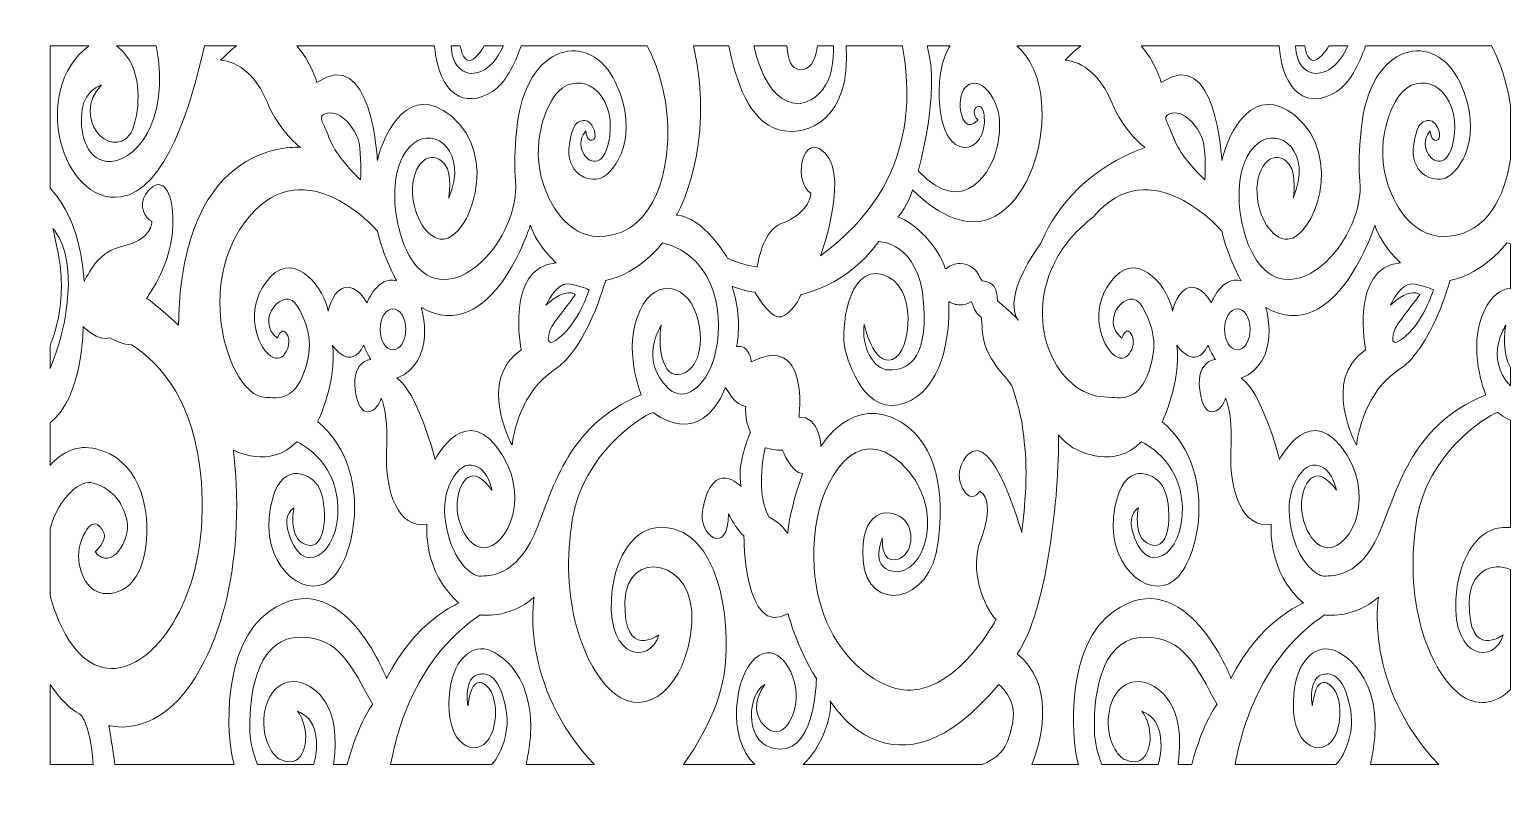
# Model space of a CAD drawing. Header units: millimetres. Extents: x -1234 to 1200, y -665 to 617.
import ezdxf

# ---------------------------------------------------------------- set-up
doc = ezdxf.new("R2010")
doc.units = ezdxf.units.MM
doc.header["$MEASUREMENT"] = 0
doc.layers.add('Layer 1', color=7, linetype='Continuous')

msp = doc.modelspace()

# ---------------------------------------------------------------- linework, layer by layer
at = {"layer": 'Layer 1', "color": 250, "lineweight": 20}
for points, knots in [([(-794.6625, 589.9734), (-794.6625, 589.9734), (-567.9749, 589.9734), (-567.9749, 589.9734), (-561.2215, 509.935), (-518.307, 486.1186), (-473.0413, 515.1762), (-452.0093, 528.6724), (-436.5795, 558.9542), (-425.6852, 589.9734), (-425.6852, 589.9734), (-218.6777, 589.9734), (-218.6777, 589.9734), (-207.4554, 568.876), (-188.9329, 524.7637), (-185.3116, 468.8513), (-180.1137, 388.4638), (-204.5391, 286.3152), (-287.7764, 277.3274), (-344.0215, 271.2554), (-375.5618, 322.4428), (-389.1142, 362.1744), (-411.2428, 427.035), (-385.7906, 494.1968), (-364.5917, 515.1762), (-328.4428, 550.9449), (-270.5815, 514.7583), (-280.2453, 441.6965), (-287.023, 390.4502), (-312.6271, 395.2832), (-322.4185, 411.7196), (-332.2098, 428.1561), (-326.1855, 443.6239), (-319.4078, 450.3942), (-319.4078, 450.3942), (-318.4965, 433.7512), (-309.6165, 434.9264), (-300.062, 436.1899), (-304.461, 454.5831), (-312.3263, 463.2562), (-317.3238, 468.7677), (-325.6144, 467.5976), (-329.6914, 466.0045), (-335.2448, 463.8363), (-342.1107, 456.8547), (-346.5187, 429.1246), (-354.0498, 381.7476), (-316.3122, 364.3181), (-294.5541, 373.0452), (-270.4539, 382.7162), (-229.7876, 442.6602), (-270.4539, 529.6755), (-311.1233, 616.6956), (-419.5729, 597.3534), (-433.1284, 452.3264), (-439.8939, 379.9384), (-433.5263, 371.6685), (-434.8144, 351.6331), (-441.2063, 252.4), (-554.1856, 147.3062), (-609.6103, 245.7231), (-617.1536, 259.1211), (-622.6068, 272.6124), (-628.6311, 297.7463), (-634.6585, 322.8853), (-642.6453, 398.8675), (-602.2189, 430.3637), (-567.2489, 457.6118), (-512.4833, 416.5478), (-544.5886, 340.1723), (-544.5886, 340.1723), (-538.4518, 379.3925), (-550.7102, 394.9195), (-573.8626, 424.2424), (-606.6423, 396.8762), (-604.1693, 347.5424), (-602.3345, 310.9674), (-580.9167, 271.3636), (-553.6265, 272.4944), (-511.9881, 274.2202), (-459.4372, 408.4305), (-541.5749, 475.533), (-607.8514, 529.6755), (-650.0246, 452.3264), (-662.0732, 402.0535), (-662.0732, 402.0535), (-671.1141, 593.4889), (-761.4848, 529.6755), (-761.4848, 529.6755), (-771.5587, 565.7146), (-794.6625, 589.9734)], [0, 0, 0, 0, 0.033333333, 0.033333333, 0.033333333, 0.066666667, 0.066666667, 0.066666667, 0.1, 0.1, 0.1, 0.133333333, 0.133333333, 0.133333333, 0.166666667, 0.166666667, 0.166666667, 0.2, 0.2, 0.2, 0.233333333, 0.233333333, 0.233333333, 0.266666667, 0.266666667, 0.266666667, 0.3, 0.3, 0.3, 0.333333333, 0.333333333, 0.333333333, 0.366666667, 0.366666667, 0.366666667, 0.4, 0.4, 0.4, 0.433333333, 0.433333333, 0.433333333, 0.466666667, 0.466666667, 0.466666667, 0.5, 0.5, 0.5, 0.533333333, 0.533333333, 0.533333333, 0.566666667, 0.566666667, 0.566666667, 0.6, 0.6, 0.6, 0.633333333, 0.633333333, 0.633333333, 0.666666667, 0.666666667, 0.666666667, 0.7, 0.7, 0.7, 0.733333333, 0.733333333, 0.733333333, 0.766666667, 0.766666667, 0.766666667, 0.8, 0.8, 0.8, 0.833333333, 0.833333333, 0.833333333, 0.866666667, 0.866666667, 0.866666667, 0.9, 0.9, 0.9, 0.933333333, 0.933333333, 0.933333333, 0.966666667, 0.966666667, 0.966666667, 1, 1, 1, 1]), ([(593.0417, 589.9734), (593.0417, 589.9734), (819.7385, 589.9734), (819.7385, 589.9734), (826.4888, 509.9301), (869.4032, 486.1089), (914.6722, 515.1713), (935.704, 528.6676), (951.1338, 558.9542), (962.0311, 589.9734), (962.0311, 589.9734), (1169.0326, 589.9734), (1169.0326, 589.9734), (1178.6265, 571.9392), (1193.5582, 537.0603), (1199.9501, 492.3727), (1199.9501, 492.3727), (1199.9501, 403.912), (1199.9501, 403.912), (1190.9668, 341.7359), (1161.5896, 283.9847), (1099.9369, 277.3225), (1043.6919, 271.2504), (1012.1516, 322.4379), (998.5993, 362.1695), (976.4676, 427.0301), (1001.9197, 494.1918), (1023.1187, 515.1713), (1059.2705, 550.9401), (1117.1318, 514.7583), (1107.468, 441.6917), (1100.6903, 390.4452), (1075.0863, 395.2784), (1065.2919, 411.7148), (1055.5035, 428.1512), (1061.5278, 443.6239), (1068.3055, 450.3892), (1068.3055, 450.3892), (1069.217, 433.7464), (1078.097, 434.9214), (1087.6513, 436.185), (1083.2493, 454.5783), (1075.387, 463.2512), (1070.3896, 468.7629), (1062.099, 467.5926), (1058.022, 465.9997), (1052.4685, 463.8314), (1045.5997, 456.8498), (1041.1946, 429.1197), (1033.6634, 381.7428), (1071.4013, 364.3132), (1093.1591, 373.0402), (1117.2595, 382.7113), (1157.9257, 442.6553), (1117.2595, 529.6705), (1076.5901, 616.6906), (968.1405, 597.3534), (954.5851, 452.3215), (947.8195, 379.9334), (954.1871, 371.6635), (952.8989, 351.6281), (946.507, 252.395), (833.5278, 147.3013), (778.103, 245.7182), (770.5567, 259.1161), (765.1066, 272.6075), (759.0823, 297.7463), (753.0549, 322.8853), (745.065, 398.8626), (785.4913, 430.3588), (820.4615, 457.6069), (875.23, 416.543), (843.1248, 340.1723), (843.1248, 340.1723), (849.2614, 379.3877), (837.0033, 394.9145), (813.8509, 424.2375), (781.0712, 396.8713), (783.544, 347.5375), (785.379, 310.9624), (806.7937, 271.3586), (834.0868, 272.4895), (875.7252, 274.2152), (928.2761, 408.4255), (846.1384, 475.5282), (779.8621, 529.6705), (737.6888, 452.3215), (725.6403, 402.0485), (725.6403, 402.0485), (716.5992, 593.484), (626.2286, 529.6705), (626.2286, 529.6705), (616.1547, 565.7146), (593.0417, 589.9734)], [0, 0, 0, 0, 0.032258065, 0.032258065, 0.032258065, 0.064516129, 0.064516129, 0.064516129, 0.096774194, 0.096774194, 0.096774194, 0.129032258, 0.129032258, 0.129032258, 0.161290323, 0.161290323, 0.161290323, 0.193548387, 0.193548387, 0.193548387, 0.225806452, 0.225806452, 0.225806452, 0.258064516, 0.258064516, 0.258064516, 0.290322581, 0.290322581, 0.290322581, 0.322580645, 0.322580645, 0.322580645, 0.35483871, 0.35483871, 0.35483871, 0.387096774, 0.387096774, 0.387096774, 0.419354839, 0.419354839, 0.419354839, 0.451612903, 0.451612903, 0.451612903, 0.483870968, 0.483870968, 0.483870968, 0.516129032, 0.516129032, 0.516129032, 0.548387097, 0.548387097, 0.548387097, 0.580645161, 0.580645161, 0.580645161, 0.612903226, 0.612903226, 0.612903226, 0.64516129, 0.64516129, 0.64516129, 0.677419355, 0.677419355, 0.677419355, 0.709677419, 0.709677419, 0.709677419, 0.741935484, 0.741935484, 0.741935484, 0.774193548, 0.774193548, 0.774193548, 0.806451613, 0.806451613, 0.806451613, 0.838709677, 0.838709677, 0.838709677, 0.870967742, 0.870967742, 0.870967742, 0.903225806, 0.903225806, 0.903225806, 0.935483871, 0.935483871, 0.935483871, 0.967741935, 0.967741935, 0.967741935, 1, 1, 1, 1]), ([(-1200.0499, 356.2007), (-1200.0499, 356.2007), (-1200.0499, 589.9734), (-1200.0499, 589.9734), (-1200.0499, 589.9734), (-1136.0427, 589.9734), (-1136.0427, 589.9734), (-1136.0427, 589.9734), (-1136.538, 589.6195), (-1136.538, 589.6195), (-1233.5556, 517.0003), (-1180.2179, 328.5739), (-1083.82, 342.1046), (-1009.107, 352.5967), (-967.8848, 494.3197), (-946.0995, 589.9734), (-946.0995, 589.9734), (-893.6398, 589.9734), (-893.6398, 589.9734), (-901.8696, 583.7243), (-910.5187, 575.9659), (-919.6387, 566.4177), (-919.6387, 566.4177), (-871.6113, 567.2633), (-842.8205, 496.8026), (-823.7329, 450.0844), (-788.5987, 423.323), (-788.5987, 423.323), (-788.5987, 423.323), (-984.4083, 442.6602), (-988.9258, 131.3368), (-988.9258, 131.3368), (-1026.5815, 166.1419), (-1041.6437, 175.8081), (-1041.6437, 175.8081), (-988.9258, 239.6215), (-999.4706, 324.7045), (-1003.7906, 359.5538), (-1021.5019, 377.2391), (-1043.1506, 345.974), (-1055.2022, 328.5739), (-1043.1506, 305.3672), (-1032.6089, 301.4978), (-1032.6089, 301.4978), (-1032.384, 270.8375), (-1080.8062, 260.891), (-1118.462, 253.1571), (-1133.5242, 222.2166), (-1144.0691, 202.8842), (-1144.0691, 202.8842), (-1146.5024, 302.1419), (-1200.0499, 356.2007)], [0, 0, 0, 0, 0.058823529, 0.058823529, 0.058823529, 0.117647059, 0.117647059, 0.117647059, 0.176470588, 0.176470588, 0.176470588, 0.235294118, 0.235294118, 0.235294118, 0.294117647, 0.294117647, 0.294117647, 0.352941176, 0.352941176, 0.352941176, 0.411764706, 0.411764706, 0.411764706, 0.470588235, 0.470588235, 0.470588235, 0.529411765, 0.529411765, 0.529411765, 0.588235294, 0.588235294, 0.588235294, 0.647058824, 0.647058824, 0.647058824, 0.705882353, 0.705882353, 0.705882353, 0.764705882, 0.764705882, 0.764705882, 0.823529412, 0.823529412, 0.823529412, 0.882352941, 0.882352941, 0.882352941, 0.941176471, 0.941176471, 0.941176471, 1, 1, 1, 1]), ([(-1090.8498, 589.9734), (-1090.8498, 589.9734), (-1025.3085, 589.9734), (-1025.3085, 589.9734), (-1000.8073, 465.0557), (-1063.3228, 394.2065), (-1107.1577, 400.2688), (-1142.2037, 405.1117), (-1152.3991, 450.3745), (-1147.1252, 486.1482), (-1142.5076, 517.5116), (-1115.4483, 525.806), (-1115.4483, 525.806), (-1166.6625, 471.6637), (-1100.389, 402.0535), (-1068.7576, 444.5925), (-1057.6478, 459.5342), (-1047.1667, 516.2087), (-1064.5622, 556.5155), (-1070.3678, 569.9676), (-1079.7156, 582.3575), (-1090.8498, 589.9734)], [0, 0, 0, 0, 0.142857143, 0.142857143, 0.142857143, 0.285714286, 0.285714286, 0.285714286, 0.428571429, 0.428571429, 0.428571429, 0.571428571, 0.571428571, 0.571428571, 0.714285714, 0.714285714, 0.714285714, 0.857142857, 0.857142857, 0.857142857, 1, 1, 1, 1]), ([(-540.8154, 589.9734), (-540.8154, 589.9734), (-525.7805, 589.9734), (-525.7805, 589.9734), (-522.5876, 570.9017), (-515.1354, 561.2404), (-504.6726, 568.3499), (-498.8215, 572.3275), (-492.0378, 579.5304), (-486.3111, 589.9734), (-486.3111, 589.9734), (-454.6523, 589.9734), (-454.6523, 589.9734), (-477.2153, 542.9456), (-505.9941, 539.6956), (-521.661, 549.1896), (-536.4347, 558.1478), (-540.3233, 575.8233), (-540.8154, 589.9734)], [0, 0, 0, 0, 0.166666667, 0.166666667, 0.166666667, 0.333333333, 0.333333333, 0.333333333, 0.5, 0.5, 0.5, 0.666666667, 0.666666667, 0.666666667, 0.833333333, 0.833333333, 0.833333333, 1, 1, 1, 1]), ([(-142.5248, 589.9734), (-142.5248, 589.9734), (-84.3081, 589.9734), (-84.3081, 589.9734), (-72.9461, 531.352), (-50.3648, 465.3065), (-2.3466, 452.3264), (44.9334, 439.548), (116.7147, 469.8002), (108.5486, 589.9734), (108.5486, 589.9734), (200.8545, 589.9734), (200.8545, 589.9734), (209.8377, 535.3345), (237.7658, 368.7529), (65.9349, 245.4233), (65.9349, 245.4233), (120.5881, 390.7599), (63.9268, 421.3907), (35.3091, 436.8586), (21.7536, 367.2435), (50.3714, 347.9062), (50.3714, 347.9062), (50.0919, 316.2969), (0.667, 297.6333), (-24.9401, 287.9671), (-35.4818, 243.491), (-37.7421, 227.0545), (-37.7421, 227.0545), (-69.3735, 231.8877), (-86.696, 241.5538), (-86.696, 241.5538), (-125.8554, 309.2367), (-170.2919, 312.1375), (-170.2919, 312.1375), (-104.9512, 422.138), (-142.5248, 589.9734)], [0, 0, 0, 0, 0.083333333, 0.083333333, 0.083333333, 0.166666667, 0.166666667, 0.166666667, 0.25, 0.25, 0.25, 0.333333333, 0.333333333, 0.333333333, 0.416666667, 0.416666667, 0.416666667, 0.5, 0.5, 0.5, 0.583333333, 0.583333333, 0.583333333, 0.666666667, 0.666666667, 0.666666667, 0.75, 0.75, 0.75, 0.833333333, 0.833333333, 0.833333333, 0.916666667, 0.916666667, 0.916666667, 1, 1, 1, 1]), ([(-43.5902, 589.9734), (-43.5902, 589.9734), (10.9325, 589.9734), (10.9325, 589.9734), (12.8159, 566.6341), (17.1633, 552.4445), (32.2985, 550.9449), (46.8595, 549.5093), (58.9081, 564.1019), (61.0347, 589.9734), (61.0347, 589.9734), (87.5318, 589.9734), (87.5318, 589.9734), (88.8291, 565.513), (83.8013, 535.718), (69.8083, 518.2097), (39.5229, 480.3121), (-17.9497, 481.1577), (-43.5902, 589.9734)], [0, 0, 0, 0, 0.166666667, 0.166666667, 0.166666667, 0.333333333, 0.333333333, 0.333333333, 0.5, 0.5, 0.5, 0.666666667, 0.666666667, 0.666666667, 0.833333333, 0.833333333, 0.833333333, 1, 1, 1, 1]), ([(388.8351, 589.9734), (388.8351, 589.9734), (494.0828, 589.9734), (494.0828, 589.9734), (485.8499, 583.7243), (477.1947, 575.9659), (468.0715, 566.4128), (468.0715, 566.4128), (516.1019, 567.2585), (544.8899, 496.7976), (563.9804, 450.0795), (599.1146, 423.3181), (599.1146, 423.3181), (509.2422, 389.4029), (456.0656, 331.0765), (428.186, 265.9994), (428.186, 265.9994), (428.1708, 265.9897), (428.1708, 265.9897), (360.3876, 171.2356), (391.0377, 139.7493), (391.0377, 139.7493), (390.8008, 140.9293), (378.5698, 153.0686), (357.0579, 171.2406), (355.8185, 192.2003), (351.5197, 202.3385), (331.6544, 204.0741), (330.4879, 206.1193), (329.2271, 207.9828), (327.8904, 209.6938), (323.3335, 223.1458), (310.6042, 232.8316), (295.6119, 232.8316), (287.1571, 232.8316), (279.4195, 229.7489), (273.462, 224.6552), (272.7147, 224.5323), (271.9703, 224.4143), (271.2352, 224.2816), (260.2925, 259.8831), (220.8169, 300.4998), (193.463, 309.2367), (208.5254, 324.7045), (217.5632, 353.7079), (217.5632, 353.7079), (264.415, 307.0143), (308.9912, 292.4168), (343.9339, 306.0113), (394.3704, 325.6239), (426.3815, 397.6777), (429.9421, 463.9298), (433.5663, 531.4258), (412.0879, 568.8023), (388.8351, 589.9734)], [0, 0, 0, 0, 0.055555556, 0.055555556, 0.055555556, 0.111111111, 0.111111111, 0.111111111, 0.166666667, 0.166666667, 0.166666667, 0.222222222, 0.222222222, 0.222222222, 0.277777778, 0.277777778, 0.277777778, 0.333333333, 0.333333333, 0.333333333, 0.388888889, 0.388888889, 0.388888889, 0.444444444, 0.444444444, 0.444444444, 0.5, 0.5, 0.5, 0.555555556, 0.555555556, 0.555555556, 0.611111111, 0.611111111, 0.611111111, 0.666666667, 0.666666667, 0.666666667, 0.722222222, 0.722222222, 0.722222222, 0.777777778, 0.777777778, 0.777777778, 0.833333333, 0.833333333, 0.833333333, 0.888888889, 0.888888889, 0.888888889, 0.944444444, 0.944444444, 0.944444444, 1, 1, 1, 1]), ([(241.4843, 589.9734), (241.4843, 589.9734), (279.4742, 589.9734), (279.4742, 589.9734), (267.9086, 572.6372), (260.1404, 545.5956), (261.2433, 504.5365), (264.3086, 390.4502), (342.7278, 411.046), (335.0478, 475.533), (333.5654, 487.9968), (329.0204, 492.3039), (324.4999, 490.3666), (317.4732, 488.4344), (316.5436, 475.833), (325.0073, 468.4383), (325.0073, 468.4383), (303.9207, 443.3043), (296.8909, 481.9788), (289.8337, 520.8008), (316.9749, 545.7873), (341.5764, 515.4957), (366.1779, 485.1993), (362.1618, 449.7501), (355.6332, 420.7418), (349.1075, 391.7383), (305.9288, 302.1419), (226.5982, 384.6484), (226.5982, 384.6484), (263.8316, 511.7198), (241.4843, 589.9734)], [0, 0, 0, 0, 0.1, 0.1, 0.1, 0.2, 0.2, 0.2, 0.3, 0.3, 0.3, 0.4, 0.4, 0.4, 0.5, 0.5, 0.5, 0.6, 0.6, 0.6, 0.7, 0.7, 0.7, 0.8, 0.8, 0.8, 0.9, 0.9, 0.9, 1, 1, 1, 1]), ([(846.8979, 589.9734), (846.8979, 589.9734), (861.9328, 589.9734), (861.9328, 589.9734), (865.1258, 570.9017), (872.5779, 561.2356), (883.0406, 568.345), (888.8949, 572.3227), (895.6787, 579.5304), (901.4022, 589.9734), (901.4022, 589.9734), (933.064, 589.9734), (933.064, 589.9734), (910.4979, 542.9406), (881.7192, 539.6907), (866.0524, 549.1848), (851.2757, 558.1429), (847.3871, 575.8233), (846.8979, 589.9734)], [0, 0, 0, 0, 0.166666667, 0.166666667, 0.166666667, 0.333333333, 0.333333333, 0.333333333, 0.5, 0.5, 0.5, 0.666666667, 0.666666667, 0.666666667, 0.833333333, 0.833333333, 0.833333333, 1, 1, 1, 1]), ([(-689.9404, 370.1443), (-689.9404, 370.1443), (-721.5718, 400.1163), (-734.374, 424.2916), (-739.9698, 434.8526), (-743.7035, 445.0054), (-747.577, 454.4996), (-752.5653, 466.7273), (-761.0717, 475.2873), (-744.1653, 479.3975), (-721.0341, 485.0222), (-698.2219, 451.3628), (-693.7045, 436.8586), (-689.1871, 422.3544), (-688.4337, 386.5857), (-689.9404, 370.1443)], [0, 0, 0, 0, 0.2, 0.2, 0.2, 0.4, 0.4, 0.4, 0.6, 0.6, 0.6, 0.8, 0.8, 0.8, 1, 1, 1, 1]), ([(697.7729, 370.1443), (697.7729, 370.1443), (666.1415, 400.1114), (653.3395, 424.2867), (647.7435, 434.8477), (644.0098, 445.0006), (640.1364, 454.4947), (635.1481, 466.7225), (626.6418, 475.2823), (643.548, 479.3927), (666.6761, 485.0173), (689.4883, 451.3579), (694.0089, 436.8536), (698.5263, 422.3494), (699.2797, 386.5807), (697.7729, 370.1443)], [0, 0, 0, 0, 0.2, 0.2, 0.2, 0.4, 0.4, 0.4, 0.6, 0.6, 0.6, 0.8, 0.8, 0.8, 1, 1, 1, 1]), ([(-630.4447, 204.1723), (-630.4447, 204.1723), (-653.0351, 245.4233), (-662.0732, 286.03), (-662.0732, 286.03), (-779.2782, 421.4793), (-872.9449, 309.2367), (-964.8316, 199.123), (-906.0832, 19.1828), (-848.8478, 13.3811), (-819.9446, 10.4507), (-798.7759, 10.082), (-782.2098, 54.5581), (-766.2118, 97.4954), (-774.4843, 129.5127), (-793.1162, 162.2725), (-814.5157, 199.8997), (-865.4139, 139.0708), (-826.2543, 110.0625), (-826.2543, 110.0625), (-818.4742, 133.6969), (-809.181, 113.9319), (-801.8746, 98.3805), (-818.219, 61.0777), (-842.3192, 84.9235), (-863.8098, 106.1881), (-879.9749, 166.1419), (-837.8017, 210.6181), (-795.6255, 255.0943), (-747.9294, 188.6996), (-742.9075, 154.5387), (-742.9075, 154.5387), (-736.8771, 182.3424), (-721.2346, 191.0252), (-710.7628, 196.8367), (-694.0448, 194.4374), (-679.1436, 168.0742), (-679.1436, 168.0742), (-661.5718, 213.8386), (-630.4447, 204.1723)], [0, 0, 0, 0, 0.076923077, 0.076923077, 0.076923077, 0.153846154, 0.153846154, 0.153846154, 0.230769231, 0.230769231, 0.230769231, 0.307692308, 0.307692308, 0.307692308, 0.384615385, 0.384615385, 0.384615385, 0.461538462, 0.461538462, 0.461538462, 0.538461538, 0.538461538, 0.538461538, 0.615384615, 0.615384615, 0.615384615, 0.692307692, 0.692307692, 0.692307692, 0.769230769, 0.769230769, 0.769230769, 0.846153846, 0.846153846, 0.846153846, 0.923076923, 0.923076923, 0.923076923, 1, 1, 1, 1]), ([(454.8108, 241.6423), (451.8124, 235.5505), (448.6711, 229.1588), (445.3688, 222.4181), (402.4118, 120.8152), (461.2058, 11.1243), (538.8655, 13.3761), (567.7689, 10.4459), (588.9375, 10.082), (605.5035, 54.5533), (621.5014, 97.4906), (613.2291, 129.5079), (594.5972, 162.2677), (573.1977, 199.8997), (522.2964, 139.0658), (561.459, 110.0625), (561.459, 110.0625), (569.2393, 133.6919), (578.5294, 113.927), (585.8386, 98.3755), (569.4944, 61.0728), (545.3942, 84.9187), (523.9035, 106.1832), (507.7384, 166.137), (549.9116, 210.6132), (592.0877, 255.0894), (639.784, 188.6947), (644.8028, 154.5337), (644.8028, 154.5337), (650.8362, 182.3374), (666.4787, 191.0202), (676.9506, 196.8318), (693.6685, 194.4324), (708.5668, 168.0693), (708.5668, 168.0693), (726.1415, 213.8336), (757.2686, 204.1675), (757.2686, 204.1675), (734.6751, 245.4183), (725.6403, 286.0251), (725.6403, 286.0251), (608.4352, 421.4793), (514.7683, 309.2317), (487.8701, 288.7046), (468.2782, 265.6209), (454.8108, 241.6423)], [0, 0, 0, 0, 0.066666667, 0.066666667, 0.066666667, 0.133333333, 0.133333333, 0.133333333, 0.2, 0.2, 0.2, 0.266666667, 0.266666667, 0.266666667, 0.333333333, 0.333333333, 0.333333333, 0.4, 0.4, 0.4, 0.466666667, 0.466666667, 0.466666667, 0.533333333, 0.533333333, 0.533333333, 0.6, 0.6, 0.6, 0.666666667, 0.666666667, 0.666666667, 0.733333333, 0.733333333, 0.733333333, 0.8, 0.8, 0.8, 0.866666667, 0.866666667, 0.866666667, 0.933333333, 0.933333333, 0.933333333, 1, 1, 1, 1]), ([(-630.4447, 44.3217), (-630.4447, 44.3217), (-600.3171, 32.7184), (-567.182, -89.1068), (-567.182, -89.1068), (-514.464, 13.3811), (-455.7217, -83.3052), (-409.1162, -160.0101), (-455.4241, -245.2406), (-495.3551, -232.7621), (-519.4007, -225.2494), (-534.6453, -182.4351), (-530.5227, -154.2478), (-526.1997, -124.6494), (-506.7809, -93.8465), (-473.7976, -139.3798), (-473.7976, -139.3798), (-477.665, -118.5773), (-489.7744, -106.7183), (-499.1587, -97.5242), (-515.2934, -94.4709), (-526.9744, -105.7203), (-536.3739, -114.7768), (-564.8641, -148.8591), (-544.1025, -218.4201), (-532.0234, -258.8892), (-506.6777, -280.5422), (-494.8842, -280.5422), (-476.8083, -280.5422), (-434.6322, -280.5422), (-404.5075, -212.8594), (-374.3861, -145.1815), (-354.8033, -34.9595), (-228.2807, 17.2505), (-228.2807, 17.2505), (-260.3102, 92.4362), (-230.2706, 156.1267), (-203.7673, 212.334), (-148.4246, 199.0197), (-134.8691, 139.0757), (-121.3137, 79.1317), (-148.0934, 51.6131), (-166.5248, 50.1233), (-200.9299, 47.3357), (-199.6631, 117.7964), (-195.1424, 131.3368), (-195.1424, 131.3368), (-234.305, 75.2574), (-183.0939, 26.9167), (-159.0423, 4.2164), (-123.0726, 28.4556), (-108.8124, 76.9634), (-89.7431, 141.834), (-104.0063, 244.5677), (-193.6357, 266.6927), (-193.6357, 266.6927), (-229.7876, 216.4148), (-287.023, 204.8165), (-287.023, 204.8165), (-317.1476, 92.6624), (-371.3723, 57.8573), (-425.5941, 23.0521), (-439.1526, -48.4951), (-440.6595, -65.9001), (-440.6595, -65.9001), (-499.4018, 42.3895), (-425.5941, 90.7251), (-425.5941, 90.7251), (-452.7081, 226.0859), (-368.3587, 233.8199), (-368.3587, 233.8199), (-399.4584, 261.1664), (-410.5349, 295.6962), (-410.5349, 295.6962), (-473.7976, 94.5946), (-589.7754, 160.3403), (-589.7754, 160.3403), (-562.6645, 71.3928), (-630.4447, 44.3217)], [0, 0, 0, 0, 0.038461538, 0.038461538, 0.038461538, 0.076923077, 0.076923077, 0.076923077, 0.115384615, 0.115384615, 0.115384615, 0.153846154, 0.153846154, 0.153846154, 0.192307692, 0.192307692, 0.192307692, 0.230769231, 0.230769231, 0.230769231, 0.269230769, 0.269230769, 0.269230769, 0.307692308, 0.307692308, 0.307692308, 0.346153846, 0.346153846, 0.346153846, 0.384615385, 0.384615385, 0.384615385, 0.423076923, 0.423076923, 0.423076923, 0.461538462, 0.461538462, 0.461538462, 0.5, 0.5, 0.5, 0.538461538, 0.538461538, 0.538461538, 0.576923077, 0.576923077, 0.576923077, 0.615384615, 0.615384615, 0.615384615, 0.653846154, 0.653846154, 0.653846154, 0.692307692, 0.692307692, 0.692307692, 0.730769231, 0.730769231, 0.730769231, 0.769230769, 0.769230769, 0.769230769, 0.807692308, 0.807692308, 0.807692308, 0.846153846, 0.846153846, 0.846153846, 0.884615385, 0.884615385, 0.884615385, 0.923076923, 0.923076923, 0.923076923, 0.961538462, 0.961538462, 0.961538462, 1, 1, 1, 1]), ([(1199.9501, 265.0702), (1199.9501, 265.0702), (1199.9501, 191.7628), (1199.9501, 191.7628), (1184.1739, 190.6123), (1168.3643, 179.2891), (1157.4397, 156.1218), (1127.4032, 92.4312), (1159.4326, 17.2456), (1159.4326, 17.2456), (1032.9101, -34.9645), (1013.3273, -145.1864), (983.2027, -212.8643), (953.0813, -280.5471), (910.905, -280.5471), (892.829, -280.5471), (881.0356, -280.5471), (855.6898, -258.8942), (843.6108, -218.425), (822.8493, -148.864), (851.3394, -114.7816), (860.7389, -105.7252), (872.42, -94.4759), (888.5546, -97.5291), (897.9389, -106.7232), (910.0483, -118.5822), (913.9156, -139.3846), (913.9156, -139.3846), (880.9324, -93.8515), (861.5136, -124.6543), (857.1875, -154.2527), (853.068, -182.4399), (868.3126, -225.2542), (892.3552, -232.7669), (932.2894, -245.2454), (978.5971, -160.015), (931.9916, -83.3101), (873.2493, 13.3761), (820.5313, -89.1117), (820.5313, -89.1117), (787.3931, 32.7135), (757.2686, 44.3167), (757.2686, 44.3167), (825.0489, 71.3879), (797.938, 160.3354), (797.938, 160.3354), (913.9156, 94.5896), (977.1784, 295.6912), (977.1784, 295.6912), (988.2549, 261.1615), (1019.3547, 233.8149), (1019.3547, 233.8149), (935.0053, 226.0811), (962.1161, 90.7203), (962.1161, 90.7203), (888.3116, 42.3845), (947.0539, -65.9051), (947.0539, -65.9051), (948.5608, -48.5001), (962.1161, 23.0472), (1016.3409, 57.8523), (1070.5658, 92.6574), (1100.6903, 204.8116), (1100.6903, 204.8116), (1157.9257, 216.41), (1194.0777, 266.6878), (1194.0777, 266.6878), (1196.0766, 266.1961), (1198.027, 265.6455), (1199.9501, 265.0702)], [0, 0, 0, 0, 0.043478261, 0.043478261, 0.043478261, 0.086956522, 0.086956522, 0.086956522, 0.130434783, 0.130434783, 0.130434783, 0.173913043, 0.173913043, 0.173913043, 0.217391304, 0.217391304, 0.217391304, 0.260869565, 0.260869565, 0.260869565, 0.304347826, 0.304347826, 0.304347826, 0.347826087, 0.347826087, 0.347826087, 0.391304348, 0.391304348, 0.391304348, 0.434782609, 0.434782609, 0.434782609, 0.47826087, 0.47826087, 0.47826087, 0.52173913, 0.52173913, 0.52173913, 0.565217391, 0.565217391, 0.565217391, 0.608695652, 0.608695652, 0.608695652, 0.652173913, 0.652173913, 0.652173913, 0.695652174, 0.695652174, 0.695652174, 0.739130435, 0.739130435, 0.739130435, 0.782608696, 0.782608696, 0.782608696, 0.826086957, 0.826086957, 0.826086957, 0.869565217, 0.869565217, 0.869565217, 0.913043478, 0.913043478, 0.913043478, 0.956521739, 0.956521739, 0.956521739, 1, 1, 1, 1]), ([(-1200.0499, 60.2812), (-1200.0499, 60.2812), (-1200.0499, 97.7265), (-1200.0499, 97.7265), (-1191.7896, 117.8947), (-1183.7663, 145.9197), (-1181.7186, 181.3197), (-1179.8867, 212.9879), (-1184.1034, 242.4339), (-1195.2802, 289.8993), (-1195.2802, 289.8993), (-1168.7466, 264.8244), (-1169.9101, 197.0875), (-1170.5024, 162.7789), (-1178.2038, 111.2818), (-1200.0499, 60.2812)], [0, 0, 0, 0, 0.2, 0.2, 0.2, 0.4, 0.4, 0.4, 0.6, 0.6, 0.6, 0.8, 0.8, 0.8, 1, 1, 1, 1]), ([(313.1593, 169.5443), (308.0311, 166.4616), (302.0311, 164.6866), (295.6119, 164.6866), (288.6702, 164.6866), (282.2084, 166.7614), (276.822, 170.3261), (280.1061, 109.8412), (264.0626, 25.4711), (205.5116, 3.71), (139.8943, -20.6718), (112.1273, 67.5234), (106.1001, 94.5946), (100.0756, 121.6657), (109.1137, 229.9554), (167.8559, 214.4826), (226.5982, 199.0148), (216.0565, 86.8607), (184.425, 75.2574), (152.7967, 63.6541), (137.7314, 133.2691), (137.7314, 133.2691), (133.2139, 96.5269), (152.7967, 57.8573), (178.4007, 57.8573), (204.0049, 57.8573), (243.1703, 67.5234), (235.6362, 168.0742), (228.1082, 268.625), (161.8317, 268.625), (161.8317, 268.625), (109.1137, 195.1454), (33.8023, 181.6098), (33.8023, 181.6098), (29.2848, 168.0742), (11.2089, 142.9353), (-3.8504, 144.8724), (-18.9127, 146.8047), (-41.5061, 185.4792), (-41.5061, 185.4792), (-53.5274, 186.5805), (-79.1648, 195.1454), (-79.1648, 195.1454), (-61.0889, 141.0031), (-71.6307, 96.5269), (-71.6307, 96.5269), (-50.5441, 100.3963), (-47.5334, 71.3928), (-47.5334, 71.3928), (48.8645, 119.7335), (30.7917, -19.4917), (30.7917, -19.4917), (65.4337, -17.5594), (66.9404, -67.8324), (66.9404, -67.8324), (66.9404, -67.8324), (119.0053, 20.8053), (198.5698, -28.0615), (260.6661, -66.2001), (268.7622, -146.2533), (259.7365, -224.4627), (247.6879, -328.8828), (143.1937, -341.4154), (136.2246, -255.4033), (129.2737, -169.5681), (179.9076, -168.3881), (200.9942, -185.7882), (222.0808, -203.1932), (219.0701, -245.7322), (191.9561, -253.4711), (164.8453, -261.2049), (167.8559, -218.661), (167.8559, -218.661), (167.8559, -218.661), (146.7693, -265.0694), (184.425, -272.8083), (237.0094, -283.6053), (276.7005, -167.8178), (197.9835, -94.9036), (124.5618, -26.9011), (68.259, -121.3159), (58.1789, -201.7477), (35.1086, -385.7933), (155.1541, -470.9549), (214.5466, -468.1327), (295.8823, -464.2682), (354.6306, -352.0895), (354.6306, -352.0895), (333.5411, -328.8828), (310.9476, -270.8712), (329.0235, -222.5305), (355.8428, -150.8012), (327.5166, -141.312), (327.5166, -141.312), (327.5166, -141.312), (313.9612, -164.5187), (298.899, -135.5104), (283.8367, -106.5069), (307.9369, -81.368), (307.9369, -81.368), (350.1101, -38.829), (396.8038, -208.9949), (396.8038, -208.9949), (396.8038, -208.9949), (407.3486, -135.5104), (402.8281, -79.4357), (398.3105, -23.3562), (393.7931, -9.8207), (381.7415, 28.8539), (377.1664, 43.5301), (333.4286, 75.2918), (332.0373, 123.598), (331.7729, 132.7726), (331.1896, 139.4297), (330.342, 144.3955), (322.8747, 150.1431), (319.2656, 155.1925), (314.5476, 169.5591), (314.0827, 169.5443), (313.618, 169.5394), (313.1593, 169.5443)], [0, 0, 0, 0, 0.025, 0.025, 0.025, 0.05, 0.05, 0.05, 0.075, 0.075, 0.075, 0.1, 0.1, 0.1, 0.125, 0.125, 0.125, 0.15, 0.15, 0.15, 0.175, 0.175, 0.175, 0.2, 0.2, 0.2, 0.225, 0.225, 0.225, 0.25, 0.25, 0.25, 0.275, 0.275, 0.275, 0.3, 0.3, 0.3, 0.325, 0.325, 0.325, 0.35, 0.35, 0.35, 0.375, 0.375, 0.375, 0.4, 0.4, 0.4, 0.425, 0.425, 0.425, 0.45, 0.45, 0.45, 0.475, 0.475, 0.475, 0.5, 0.5, 0.5, 0.525, 0.525, 0.525, 0.55, 0.55, 0.55, 0.575, 0.575, 0.575, 0.6, 0.6, 0.6, 0.625, 0.625, 0.625, 0.65, 0.65, 0.65, 0.675, 0.675, 0.675, 0.7, 0.7, 0.7, 0.725, 0.725, 0.725, 0.75, 0.75, 0.75, 0.775, 0.775, 0.775, 0.8, 0.8, 0.8, 0.825, 0.825, 0.825, 0.85, 0.85, 0.85, 0.875, 0.875, 0.875, 0.9, 0.9, 0.9, 0.925, 0.925, 0.925, 0.95, 0.95, 0.95, 0.975, 0.975, 0.975, 1, 1, 1, 1]), ([(-314.1339, 189.3437), (-314.1339, 189.3437), (-327.6893, 142.9353), (-359.3207, 113.9319), (-390.9521, 84.9235), (-381.9142, 121.6657), (-371.3723, 135.2013), (-360.8276, 148.7369), (-336.7274, 181.6098), (-336.7274, 181.6098), (-336.7274, 181.6098), (-351.7926, 195.1454), (-384.9278, 164.2048), (-384.9278, 164.2048), (-368.3587, 200.9471), (-348.779, 199.0148), (-329.1993, 197.0826), (-314.1339, 189.3437), (-314.1339, 189.3437)], [0, 0, 0, 0, 0.166666667, 0.166666667, 0.166666667, 0.333333333, 0.333333333, 0.333333333, 0.5, 0.5, 0.5, 0.666666667, 0.666666667, 0.666666667, 0.833333333, 0.833333333, 0.833333333, 1, 1, 1, 1]), ([(1073.5794, 189.3387), (1073.5794, 189.3387), (1060.0209, 142.9303), (1028.3895, 113.927), (996.7612, 84.9187), (1005.7962, 121.6609), (1016.3409, 135.1965), (1026.8857, 148.7321), (1050.983, 181.6049), (1050.983, 181.6049), (1050.983, 181.6049), (1035.9207, 195.1405), (1002.7855, 164.1999), (1002.7855, 164.1999), (1019.3547, 200.9421), (1038.9344, 199.0099), (1058.5142, 197.0776), (1073.5794, 189.3387), (1073.5794, 189.3387)], [0, 0, 0, 0, 0.166666667, 0.166666667, 0.166666667, 0.333333333, 0.333333333, 0.333333333, 0.5, 0.5, 0.5, 0.666666667, 0.666666667, 0.666666667, 0.833333333, 0.833333333, 0.833333333, 1, 1, 1, 1]), ([(-657.5556, 124.5666), (-657.5556, 143.2549), (-648.1136, 158.408), (-636.4691, 158.408), (-624.8215, 158.408), (-615.3825, 143.2549), (-615.3825, 124.5666), (-615.3825, 105.8783), (-624.8215, 90.7251), (-636.4691, 90.7251), (-648.1136, 90.7251), (-657.5556, 105.8783), (-657.5556, 124.5666)], [0, 0, 0, 0, 0.25, 0.25, 0.25, 0.5, 0.5, 0.5, 0.75, 0.75, 0.75, 1, 1, 1, 1]), ([(730.1546, 124.5617), (730.1546, 143.25), (739.5997, 158.4032), (751.2443, 158.4032), (762.8887, 158.4032), (772.3309, 143.25), (772.3309, 124.5617), (772.3309, 105.8734), (762.8887, 90.7203), (751.2443, 90.7203), (739.5997, 90.7203), (730.1546, 105.8734), (730.1546, 124.5617)], [0, 0, 0, 0, 0.25, 0.25, 0.25, 0.5, 0.5, 0.5, 0.75, 0.75, 0.75, 1, 1, 1, 1]), ([(-1200.0499, -311.4877), (-1200.0499, -311.4877), (-1200.0499, -203.0949), (-1200.0499, -203.0949), (-1184.9875, -150.4717), (-1149.6437, -121.1586), (-1129.0068, -127.7814), (-1093.663, -139.1191), (-1079.2995, -162.5865), (-1073.2752, -191.5898), (-1067.2508, -220.5982), (-1098.8823, -273.772), (-1125.993, -240.8992), (-1125.993, -240.8992), (-1106.4133, -222.5305), (-1110.9309, -210.9271), (-1115.4483, -199.3238), (-1129.0068, -179.9914), (-1145.5758, -214.7965), (-1162.142, -249.6016), (-1148.5865, -290.2084), (-1127.4999, -303.744), (-1106.4133, -317.2796), (-1053.6953, -311.4779), (-1043.1506, -236.066), (-1032.6089, -160.6492), (-1058.2129, -87.1697), (-1124.4863, -71.7019), (-1156.5915, -64.2089), (-1180.148, -77.2626), (-1200.0499, -98.8025), (-1200.0499, -98.8025), (-1200.0499, -29.0989), (-1200.0499, -29.0989), (-1144.5582, 13.7056), (-1145.5758, 129.3997), (-1145.5758, 129.3997), (-1145.5758, 129.3997), (-1122.0438, 103.9067), (-1101.1394, 110.4164), (-1090.6311, 104.9393), (-1079.3055, 99.7522), (-1066.1997, 99.2211), (-1016.8691, 67.6611), (-961.0281, 3.592), (-951.27, -125.8442), (-944.869, -210.7894), (-959.269, -284.097), (-987.9779, -340.0143), (-1040.3101, -441.9318), (-1132.0873, -476.2944), (-1184.7355, -355.954), (-1191.4553, -340.5943), (-1196.4772, -325.751), (-1200.0499, -311.4877)], [0, 0, 0, 0, 0.055555556, 0.055555556, 0.055555556, 0.111111111, 0.111111111, 0.111111111, 0.166666667, 0.166666667, 0.166666667, 0.222222222, 0.222222222, 0.222222222, 0.277777778, 0.277777778, 0.277777778, 0.333333333, 0.333333333, 0.333333333, 0.388888889, 0.388888889, 0.388888889, 0.444444444, 0.444444444, 0.444444444, 0.5, 0.5, 0.5, 0.555555556, 0.555555556, 0.555555556, 0.611111111, 0.611111111, 0.611111111, 0.666666667, 0.666666667, 0.666666667, 0.722222222, 0.722222222, 0.722222222, 0.777777778, 0.777777778, 0.777777778, 0.833333333, 0.833333333, 0.833333333, 0.888888889, 0.888888889, 0.888888889, 0.944444444, 0.944444444, 0.944444444, 1, 1, 1, 1]), ([(1199.9501, 62.1446), (1199.9501, 62.1446), (1199.9501, 31.5924), (1199.9501, 31.5924), (1155.8873, 78.7925), (1192.5708, 131.332), (1192.5708, 131.332), (1189.3172, 121.5872), (1187.7404, 82.3275), (1199.9501, 62.1446)], [0, 0, 0, 0, 0.333333333, 0.333333333, 0.333333333, 0.666666667, 0.666666667, 0.666666667, 1, 1, 1, 1]), ([(-897.5284, -590.0267), (-897.5284, -590.0267), (-1093.4899, -590.0267), (-1093.4899, -590.0267), (-1097.178, -563.8406), (-1100.8782, -539.0704), (-1103.3997, -526.1199), (-1103.3997, -526.1199), (-1044.6574, -543.52), (-988.9258, -483.581), (-929.3238, -419.4676), (-875.9587, -274.7405), (-898.552, -73.6341), (-898.552, -73.6341), (-838.303, -106.5069), (-794.6229, -60.0985), (-794.6229, -60.0985), (-729.8533, -87.1697), (-726.8428, -166.451), (-723.829, -245.7322), (-789.0028, -289.4856), (-809.6853, -203.1932), (-815.7096, -178.0543), (-799.1405, -168.3881), (-799.1405, -168.3881), (-799.1405, -168.3881), (-811.022, -225.6821), (-773.5365, -230.2644), (-741.905, -234.1289), (-743.4088, -149.0509), (-762.9916, -127.7814), (-782.5744, -106.5069), (-830.3496, -92.7746), (-839.8098, -183.8559), (-848.8478, -270.8712), (-772.0296, -326.9506), (-732.8671, -280.5422), (-693.7045, -234.1289), (-674.1248, -98.7731), (-759.981, -27.2257), (-759.981, -27.2257), (-728.3495, 38.52), (-735.8807, 98.464), (-735.8807, 98.464), (-705.7562, 53.9878), (-684.6696, 98.464), (-684.6696, 98.464), (-677.1355, 81.059), (-672.6179, 75.2574), (-672.6179, 75.2574), (-708.4326, 72.9514), (-696.7181, 15.3134), (-687.6803, -29.1579), (-660.5694, -7.8885), (-656.0489, 11.4489), (-656.0489, 11.4489), (-644.0002, -7.8885), (-647.0139, -75.5664), (-650.0246, -143.2491), (-627.4311, -203.1932), (-580.7374, -195.4593), (-580.7374, -195.4593), (-588.2686, -272.8083), (-528.0194, -325.0135), (-528.0194, -325.0135), (-600.3171, -354.0218), (-647.0139, -448.7709), (-647.0139, -448.7709), (-720.3536, -254.9018), (-839.8098, -338.5491), (-916.6584, -392.3669), (-911.8523, -541.0076), (-897.5284, -590.0267)], [0, 0, 0, 0, 0.041666667, 0.041666667, 0.041666667, 0.083333333, 0.083333333, 0.083333333, 0.125, 0.125, 0.125, 0.166666667, 0.166666667, 0.166666667, 0.208333333, 0.208333333, 0.208333333, 0.25, 0.25, 0.25, 0.291666667, 0.291666667, 0.291666667, 0.333333333, 0.333333333, 0.333333333, 0.375, 0.375, 0.375, 0.416666667, 0.416666667, 0.416666667, 0.458333333, 0.458333333, 0.458333333, 0.5, 0.5, 0.5, 0.541666667, 0.541666667, 0.541666667, 0.583333333, 0.583333333, 0.583333333, 0.625, 0.625, 0.625, 0.666666667, 0.666666667, 0.666666667, 0.708333333, 0.708333333, 0.708333333, 0.75, 0.75, 0.75, 0.791666667, 0.791666667, 0.791666667, 0.833333333, 0.833333333, 0.833333333, 0.875, 0.875, 0.875, 0.916666667, 0.916666667, 0.916666667, 0.958333333, 0.958333333, 0.958333333, 1, 1, 1, 1]), ([(490.1851, -590.0267), (490.1851, -590.0267), (413.4914, -590.0267), (413.4914, -590.0267), (433.7637, -540.7322), (448.7531, -455.6935), (389.2726, -408.1641), (437.7861, -340.8304), (458.8484, -146.3861), (457.5115, -48.7459), (457.5115, -48.7459), (457.4569, -48.6329), (457.4569, -48.6329), (467.5369, -60.9343), (478.3156, -69.6221), (489.1612, -73.639), (489.1612, -73.639), (549.4104, -106.5118), (593.0903, -60.1034), (593.0903, -60.1034), (657.86, -87.1746), (660.8706, -166.4558), (663.8812, -245.7371), (598.7107, -289.4906), (578.028, -203.1981), (572.0037, -178.0592), (588.5698, -168.3931), (588.5698, -168.3931), (588.5698, -168.3931), (576.6913, -225.6869), (614.1769, -230.2692), (645.8083, -234.1337), (644.3014, -149.0509), (624.7217, -127.7814), (605.1389, -106.5118), (557.3607, -92.7796), (547.9035, -183.8608), (538.8655, -270.876), (615.6838, -326.9556), (654.8464, -280.5471), (694.0089, -234.1337), (713.5886, -98.7779), (627.7324, -27.2306), (627.7324, -27.2306), (659.3638, 38.5151), (651.8326, 98.4591), (651.8326, 98.4591), (681.9572, 53.9878), (703.0437, 98.4591), (703.0437, 98.4591), (710.5749, 81.0542), (715.0953, 75.2524), (715.0953, 75.2524), (679.2807, 72.9465), (690.9951, 15.3084), (700.0332, -29.1628), (727.1441, -7.8933), (731.6646, 11.4439), (731.6646, 11.4439), (743.7131, -7.8933), (740.6995, -75.5712), (737.6888, -143.2541), (760.2822, -203.1981), (806.9728, -195.4642), (806.9728, -195.4642), (799.4447, -272.8132), (859.6939, -325.0183), (859.6939, -325.0183), (787.3931, -354.0267), (740.6995, -448.7758), (740.6995, -448.7758), (667.3597, -254.9067), (547.9035, -338.5539), (471.0548, -392.3718), (475.8609, -541.0126), (490.1851, -590.0267)], [0, 0, 0, 0, 0.04, 0.04, 0.04, 0.08, 0.08, 0.08, 0.12, 0.12, 0.12, 0.16, 0.16, 0.16, 0.2, 0.2, 0.2, 0.24, 0.24, 0.24, 0.28, 0.28, 0.28, 0.32, 0.32, 0.32, 0.36, 0.36, 0.36, 0.4, 0.4, 0.4, 0.44, 0.44, 0.44, 0.48, 0.48, 0.48, 0.52, 0.52, 0.52, 0.56, 0.56, 0.56, 0.6, 0.6, 0.6, 0.64, 0.64, 0.64, 0.68, 0.68, 0.68, 0.72, 0.72, 0.72, 0.76, 0.76, 0.76, 0.8, 0.8, 0.8, 0.84, 0.84, 0.84, 0.88, 0.88, 0.88, 0.92, 0.92, 0.92, 0.96, 0.96, 0.96, 1, 1, 1, 1]), ([(-41.737, -590.0267), (-41.737, -590.0267), (-159.2307, -590.0267), (-159.2307, -590.0267), (-128.1157, -547.5763), (-94.303, -484.284), (-89.7066, -421.6997), (-82.1755, -319.2118), (-113.8068, -191.5898), (-204.1805, -201.2609), (-244.9866, -205.622), (-274.3669, -257.1389), (-277.4716, -319.3053), (-282.3931, -417.8991), (-213.9718, -425.9231), (-199.6631, -377.2235), (-199.6631, -377.2235), (-257.0261, -419.7626), (-255.3916, -323.0812), (-253.8878, -233.9765), (-137.8372, -250.5653), (-145.4382, -357.8912), (-152.9694, -464.2436), (-220.6646, -515.3033), (-271.9608, -473.9098), (-324.6788, -431.3708), (-363.8412, -317.2796), (-341.2478, -185.7882), (-323.2265, -80.9108), (-231.2914, -19.4917), (-208.6979, -11.7578), (-208.6979, -11.7578), (-133.3897, -75.5664), (-89.7066, 28.8539), (-89.7066, 28.8539), (-73.1374, -2.0867), (-56.5715, -2.0867), (-56.5715, -2.0867), (-59.582, -21.4239), (-49.0372, -44.6306), (-49.0372, -44.6306), (-73.1374, -98.7731), (-64.1025, -133.5781), (-64.1025, -133.5781), (-110.702, -84.7654), (-127.3623, -170.3203), (-136.4002, -216.7288), (-83.6823, -247.6693), (-85.1861, -178.0543), (-85.1861, -178.0543), (-77.3055, -193.0009), (-70.9167, -202.1705), (-64.5035, -211.3696), (-59.582, -214.7965), (-59.582, -214.7965), (-59.582, -214.7965), (-59.582, -383.0252), (12.7187, -342.4184), (12.7187, -342.4184), (27.781, -398.498), (59.4064, -448.7709), (59.4064, -448.7709), (58.3248, -583.9449), (-14.3952, -562.8622), (-61.0889, -549.3216), (-52.0508, -470.0404), (-24.9401, -458.442), (-24.9401, -458.442), (-55.0646, -495.1793), (-26.4437, -526.1199), (2.1739, -557.0605), (27.781, -510.652), (26.2741, -473.9098), (24.7674, -437.1675), (-5.3573, -384.9575), (-41.5061, -415.8981), (-74.2554, -443.928), (-89.0078, -546.5045), (-41.737, -590.0267)], [0, 0, 0, 0, 0.038461538, 0.038461538, 0.038461538, 0.076923077, 0.076923077, 0.076923077, 0.115384615, 0.115384615, 0.115384615, 0.153846154, 0.153846154, 0.153846154, 0.192307692, 0.192307692, 0.192307692, 0.230769231, 0.230769231, 0.230769231, 0.269230769, 0.269230769, 0.269230769, 0.307692308, 0.307692308, 0.307692308, 0.346153846, 0.346153846, 0.346153846, 0.384615385, 0.384615385, 0.384615385, 0.423076923, 0.423076923, 0.423076923, 0.461538462, 0.461538462, 0.461538462, 0.5, 0.5, 0.5, 0.538461538, 0.538461538, 0.538461538, 0.576923077, 0.576923077, 0.576923077, 0.615384615, 0.615384615, 0.615384615, 0.653846154, 0.653846154, 0.653846154, 0.692307692, 0.692307692, 0.692307692, 0.730769231, 0.730769231, 0.730769231, 0.769230769, 0.769230769, 0.769230769, 0.807692308, 0.807692308, 0.807692308, 0.846153846, 0.846153846, 0.846153846, 0.884615385, 0.884615385, 0.884615385, 0.923076923, 0.923076923, 0.923076923, 0.961538462, 0.961538462, 0.961538462, 1, 1, 1, 1]), ([(1199.9501, -24.3543), (1199.9501, -24.3543), (1199.9501, -201.0642), (1199.9501, -201.0642), (1194.7034, -200.6119), (1189.2442, -200.6512), (1183.5328, -201.2609), (1142.7238, -205.6269), (1113.3466, -257.1389), (1110.2417, -319.3101), (1105.3202, -417.904), (1173.7415, -425.9281), (1188.0503, -377.2285), (1188.0503, -377.2285), (1130.6872, -419.7674), (1132.3217, -323.0861), (1133.1541, -273.6294), (1169.2665, -256.7554), (1199.9501, -269.873), (1199.9501, -269.873), (1199.9501, -467.1347), (1199.9501, -467.1347), (1174.9172, -491.8065), (1143.0214, -495.9169), (1115.7526, -473.9147), (1063.0346, -431.3758), (1023.8721, -317.2845), (1046.4654, -185.7931), (1064.4867, -80.9157), (1156.419, -19.4967), (1179.0123, -11.7627), (1179.0123, -11.7627), (1187.2847, -18.7837), (1199.9501, -24.3543)], [0, 0, 0, 0, 0.090909091, 0.090909091, 0.090909091, 0.181818182, 0.181818182, 0.181818182, 0.272727273, 0.272727273, 0.272727273, 0.363636364, 0.363636364, 0.363636364, 0.454545455, 0.454545455, 0.454545455, 0.545454545, 0.545454545, 0.545454545, 0.636363636, 0.636363636, 0.636363636, 0.727272727, 0.727272727, 0.727272727, 0.818181818, 0.818181818, 0.818181818, 0.909090909, 0.909090909, 0.909090909, 1, 1, 1, 1]), ([(12.7187, -210.9271), (12.7187, -210.9271), (0.2175, -191.9537), (-18.2351, -184.0772), (-30.3719, -162.439), (-36.0378, -127.7863), (-24.9401, -69.7696), (-24.9401, -69.7696), (-5.3573, -75.5664), (3.6808, -73.6341), (3.6808, -73.6341), (18.7431, -112.3085), (36.8159, -112.3085), (36.8159, -112.3085), (14.2225, -174.1898), (12.7187, -210.9271)], [0, 0, 0, 0, 0.2, 0.2, 0.2, 0.4, 0.4, 0.4, 0.6, 0.6, 0.6, 0.8, 0.8, 0.8, 1, 1, 1, 1]), ([(-305.4422, -590.0267), (-305.4422, -590.0267), (-417.7227, -590.0267), (-417.7227, -590.0267), (-387.021, -459.4646), (-454.4033, -408.4838), (-481.3259, -401.3988), (-510.7, -393.6599), (-538.938, -422.0636), (-543.6073, -473.3051), (-551.7187, -562.2525), (-498.7304, -579.6723), (-478.3304, -547.3107), (-464.2614, -524.994), (-465.1303, -483.2465), (-477.3855, -467.0609), (-489.343, -451.2686), (-507.0544, -443.7264), (-513.2944, -493.7141), (-513.2944, -493.7141), (-516.5299, -478.2119), (-513.015, -463.0096), (-510.2837, -451.1752), (-505.1345, -443.8739), (-495.2154, -442.0645), (-488.6899, -440.8747), (-461.6823, -434.0012), (-450.2291, -501.5857), (-443.1992, -543.0726), (-464.6412, -581.2161), (-473.5122, -588.9353), (-473.8555, -589.2352), (-474.217, -589.5941), (-474.5754, -590.0267), (-474.5754, -590.0267), (-640.2393, -590.0267), (-640.2393, -590.0267), (-626.392, -515.0033), (-589.7602, -409.6588), (-493.3775, -344.3507), (-493.3775, -344.3507), (-446.6838, -352.0895), (-404.5075, -315.3473), (-404.5075, -315.3473), (-429.5678, -459.8088), (-305.4422, -590.0267)], [0, 0, 0, 0, 0.066666667, 0.066666667, 0.066666667, 0.133333333, 0.133333333, 0.133333333, 0.2, 0.2, 0.2, 0.266666667, 0.266666667, 0.266666667, 0.333333333, 0.333333333, 0.333333333, 0.4, 0.4, 0.4, 0.466666667, 0.466666667, 0.466666667, 0.533333333, 0.533333333, 0.533333333, 0.6, 0.6, 0.6, 0.666666667, 0.666666667, 0.666666667, 0.733333333, 0.733333333, 0.733333333, 0.8, 0.8, 0.8, 0.866666667, 0.866666667, 0.866666667, 0.933333333, 0.933333333, 0.933333333, 1, 1, 1, 1]), ([(1082.268, -590.0267), (1082.268, -590.0267), (969.9906, -590.0267), (969.9906, -590.0267), (1000.6923, -459.4696), (933.3101, -408.4886), (906.3845, -401.4038), (877.0134, -393.6649), (848.7755, -422.0685), (844.106, -473.3099), (835.9947, -562.2574), (888.983, -579.6771), (909.383, -547.3157), (923.4518, -524.9989), (922.583, -483.2515), (910.3277, -467.0659), (898.3703, -451.2735), (880.6589, -443.7313), (874.4189, -493.7191), (874.4189, -493.7191), (871.1835, -478.2168), (874.6985, -463.0144), (877.4295, -451.1752), (882.579, -443.8788), (892.4979, -442.0695), (899.0235, -440.8747), (926.0312, -434.0061), (937.4842, -501.5906), (944.5141, -543.0726), (923.072, -581.221), (914.1982, -588.9401), (913.8549, -589.2401), (913.4965, -589.599), (913.141, -590.0267), (913.141, -590.0267), (747.4711, -590.0267), (747.4711, -590.0267), (761.3182, -515.0082), (797.9531, -409.6637), (894.3359, -344.3557), (894.3359, -344.3557), (941.0296, -352.0944), (983.2027, -315.3522), (983.2027, -315.3522), (958.1425, -459.8088), (1082.268, -590.0267)], [0, 0, 0, 0, 0.066666667, 0.066666667, 0.066666667, 0.133333333, 0.133333333, 0.133333333, 0.2, 0.2, 0.2, 0.266666667, 0.266666667, 0.266666667, 0.333333333, 0.333333333, 0.333333333, 0.4, 0.4, 0.4, 0.466666667, 0.466666667, 0.466666667, 0.533333333, 0.533333333, 0.533333333, 0.6, 0.6, 0.6, 0.666666667, 0.666666667, 0.666666667, 0.733333333, 0.733333333, 0.733333333, 0.8, 0.8, 0.8, 0.866666667, 0.866666667, 0.866666667, 0.933333333, 0.933333333, 0.933333333, 1, 1, 1, 1]), ([(-711.4584, -590.0267), (-711.4584, -590.0267), (-733.9942, -590.0267), (-733.9942, -590.0267), (-719.9344, -492.6768), (-764.1187, -461.8542), (-788.0944, -455.5412), (-818.7384, -447.468), (-843.3004, -470.7632), (-847.8665, -508.1101), (-853.271, -552.3061), (-830.5744, -578.6644), (-821.5364, -581.8847), (-812.4985, -585.1101), (-798.1136, -590.1005), (-788.6139, -576.3191), (-774.2048, -555.4183), (-778.7435, -521.5917), (-793.1921, -502.515), (-779.2296, -509.1279), (-767.8675, -517.4371), (-763.5233, -540.2603), (-760.1237, -558.1373), (-762.39, -575.4832), (-766.7617, -590.0267), (-766.7617, -590.0267), (-859.1648, -590.0267), (-859.1648, -590.0267), (-866.228, -571.3286), (-871.1223, -552.5028), (-871.4411, -535.791), (-872.9449, -456.5098), (-853.3652, -381.093), (-788.5987, -381.093), (-723.829, -381.093), (-704.2493, -429.4337), (-669.6072, -491.3099), (-669.6072, -491.3099), (-692.4013, -518.0419), (-711.4584, -590.0267)], [0, 0, 0, 0, 0.076923077, 0.076923077, 0.076923077, 0.153846154, 0.153846154, 0.153846154, 0.230769231, 0.230769231, 0.230769231, 0.307692308, 0.307692308, 0.307692308, 0.384615385, 0.384615385, 0.384615385, 0.461538462, 0.461538462, 0.461538462, 0.538461538, 0.538461538, 0.538461538, 0.615384615, 0.615384615, 0.615384615, 0.692307692, 0.692307692, 0.692307692, 0.769230769, 0.769230769, 0.769230769, 0.846153846, 0.846153846, 0.846153846, 0.923076923, 0.923076923, 0.923076923, 1, 1, 1, 1]), ([(676.2549, -590.0267), (676.2549, -590.0267), (653.7193, -590.0267), (653.7193, -590.0267), (667.779, -492.6816), (623.5946, -461.8591), (599.616, -455.5461), (568.9749, -447.4729), (544.4128, -470.768), (539.8468, -508.1151), (534.4422, -552.311), (557.139, -578.6692), (566.1769, -581.8896), (575.2149, -585.115), (589.5997, -590.1005), (599.0995, -576.3191), (613.5086, -555.4232), (608.9667, -521.5965), (594.5212, -502.5199), (608.4838, -509.1328), (619.8457, -517.442), (624.19, -540.2652), (627.5896, -558.1422), (625.3233, -575.4882), (620.9516, -590.0267), (620.9516, -590.0267), (528.5486, -590.0267), (528.5486, -590.0267), (521.4853, -571.3286), (516.5911, -552.5028), (516.2721, -535.7959), (514.7683, -456.5098), (534.3481, -381.0979), (599.1146, -381.0979), (663.8812, -381.0979), (683.464, -429.4385), (718.106, -491.3148), (718.106, -491.3148), (695.3122, -518.0467), (676.2549, -590.0267)], [0, 0, 0, 0, 0.076923077, 0.076923077, 0.076923077, 0.153846154, 0.153846154, 0.153846154, 0.230769231, 0.230769231, 0.230769231, 0.307692308, 0.307692308, 0.307692308, 0.384615385, 0.384615385, 0.384615385, 0.461538462, 0.461538462, 0.461538462, 0.538461538, 0.538461538, 0.538461538, 0.615384615, 0.615384615, 0.615384615, 0.692307692, 0.692307692, 0.692307692, 0.769230769, 0.769230769, 0.769230769, 0.846153846, 0.846153846, 0.846153846, 0.923076923, 0.923076923, 0.923076923, 1, 1, 1, 1]), ([(-1200.0499, -590.0267), (-1200.0499, -590.0267), (-1200.0499, -458.6239), (-1200.0499, -458.6239), (-1183.7844, -481.334), (-1166.6503, -500.3418), (-1151.6001, -506.7827), (-1151.6001, -506.7827), (-1134.2624, -517.1912), (-1128.9582, -590.0267), (-1128.9582, -590.0267), (-1200.0499, -590.0267), (-1200.0499, -590.0267)], [0, 0, 0, 0, 0.25, 0.25, 0.25, 0.5, 0.5, 0.5, 0.75, 0.75, 0.75, 1, 1, 1, 1]), ([(332.6873, -590.0267), (332.6873, -590.0267), (37.6726, -590.0267), (37.6726, -590.0267), (67.6088, -563.0343), (85.8003, -511.1241), (81.9997, -485.5132), (81.9997, -485.5132), (187.4387, -665.3452), (359.1481, -458.442), (359.1481, -458.442), (389.616, -481.7125), (382.0817, -520.3822), (375.8539, -552.37), (369.945, -573.7674), (332.6873, -590.0267)], [0, 0, 0, 0, 0.2, 0.2, 0.2, 0.4, 0.4, 0.4, 0.6, 0.6, 0.6, 0.8, 0.8, 0.8, 1, 1, 1, 1])]:
    msp.add_open_spline(points, degree=3, knots=knots, dxfattribs=at)

doc.saveas('drawing.dxf')
